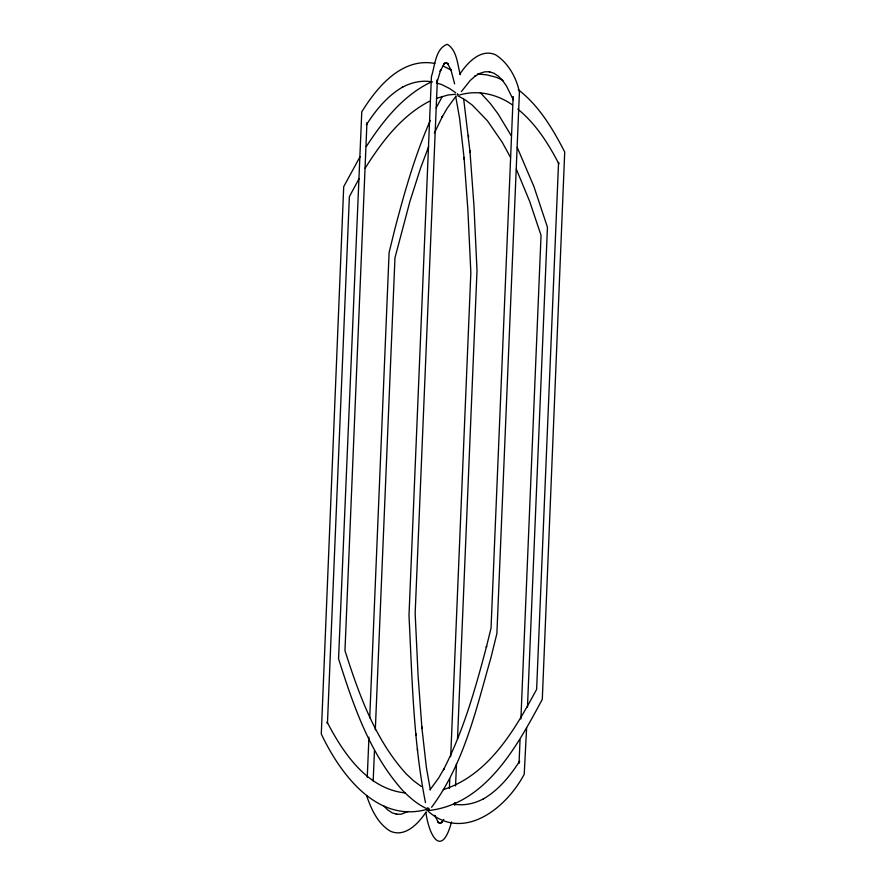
<?xml version="1.0" encoding="UTF-8"?>
<svg xmlns="http://www.w3.org/2000/svg" width="886" height="886" viewBox="0 0 886 886"><rect width="100%" height="100%" fill="white"/><g stroke="black" fill="none" stroke-linecap="round" stroke-linejoin="round"><path stroke-width="1.33" d="M367.269 777.21L368.941 737.163M369.739 717.826L389.109 252.444L395.067 228.3C404.636 191.686 415.069 155.094 430.308 120.374M373.183 781.02L374.457 750.652M375.31 729.942L394.968 257.815L409.941 201.344L420.717 167.709L428.647 146.633M449.379 788.474L449.778 778.794M450.697 756.666L470.843 272.589L467.897 210.203L464.042 157.387L464.22 159.236L459.612 118.458L455.659 96.175M454.751 805.308L454.872 802.539M455.559 785.96L456.478 763.843M457.508 738.968L477.011 270.485L473.955 205.63L469.901 150.498M520.038 739.71L519.063 763.2L519.606 761.207C510.126 775.97 498.663 790.09 483.269 798.973L483.723 798.696C474.553 803.613 463.865 806.094 453.521 804.045M520.902 718.978L541.036 235.322L529.618 201.266L516.339 169.204M526.605 727.927L524.224 774.176C506.836 807.445 464.076 842.608 428.171 811.321M527.469 707.172L547.448 227.237L533.915 186.558L517.258 147.497M437.163 81.434L437.374 79.541L415.157 613.411L418.103 675.797L421.957 728.613L421.78 726.764L426.387 767.542L430.341 789.825M457.397 94.038L457.176 94.968M436.765 83.085L440.763 69.861L440.143 71.412L444.34 63.371L443.609 64.412L445.669 62.696L444.894 63.139L446.932 62.961L446.167 62.773L448.172 64.146L447.474 63.327L451.362 70.692L450.797 69.329L454.651 83.86M451.539 821.931C441.76 858.39 429.145 836.373 425.911 812.473M434.361 133.133L442.546 116.221L441.992 117.273L447.397 107.937L455.936 96.253M457.63 94.082L458.228 94.636M436.145 107.959L442.269 96.496M428.647 808.076L427.761 809.239L426.21 809.494M360.048 156.7L343.702 186.669L321.286 733.996C339.77 773.024 375.941 822.651 425.568 809.715M359.14 178.54L349.372 196.648L327.443 723.53L327.144 722.145C343.391 753.322 367.38 789.038 405.489 792.981M443.753 819.373L441.66 822.629L442.391 821.588L440.331 823.304L441.106 822.861L439.068 823.039L439.833 823.227L437.828 821.854L438.526 822.673L434.638 815.308L435.203 816.67M366.328 146.544C383.029 120.817 403.208 95.179 431.56 81.833M365.143 168.207C381.667 142.004 401.314 115.878 429.367 101.281M459.845 74.125C467.21 62.917 480.699 48.176 495.595 54.788C508.221 62.851 516.582 77.846 519.418 92.222L496.891 633.556L490.933 657.7C476.214 708.999 464.087 763.787 431.571 807.301M426.155 811.875C418.79 823.083 405.301 837.824 390.405 831.212C377.68 823.637 371.134 808.951 366.582 795.517M461.351 91.612L470.211 80.493L475.417 75.897L474.752 76.44L479.858 73.361L484.863 71.799L489.736 71.766L489.061 71.677L493.801 73.161L498.386 76.163L502.827 80.681L502.207 79.973L506.471 85.986L513.249 99.73M430.064 789.747L438.603 778.063L444.008 768.727L443.454 769.779C463.566 730.872 475.439 688.411 486.602 646.259L486.314 647.367L491.032 628.185L513.16 96.696L513.382 99.897M429.3 808.984L428.514 809.416L426.454 808.442M426.875 810.402L427.761 809.239L427.462 807.855M408.18 811.41L401.136 814.201L396.263 814.234L396.939 814.323L392.199 812.839L387.614 809.837L384.059 806.216M436.388 98.368L448.061 94.99L455.349 94.27M443.277 789.636C489.072 774.873 515.12 729.256 536.628 689.352L558.557 162.47L558.601 163.345M459.369 95.046C477.421 89.586 497.245 94.149 512.44 104.913M429.599 810.446C486.768 803.358 517.69 744.96 542.298 699.331L564.714 152.004C552.886 128.946 539.098 105.788 518.299 89.707M477.344 73.959L486.813 74.845L496.16 77.259L501.908 79.718M434.849 63.449C401.923 57.236 377.17 86.917 361.776 111.824L338.552 658.763C353.392 705.544 369.839 754.185 403.363 791.22C410.096 797.832 417.306 804.178 425.911 808.22M432.479 81.955C422.135 79.906 411.447 82.387 402.277 87.304L402.731 87.027C387.337 95.909 375.874 110.03 366.394 124.793L366.937 122.8L344.964 650.678C358.963 694.303 374.911 739.378 406.198 773.888L413.552 780.743L421.337 786.469M429.057 810.048L427.761 809.239L428.049 810.624M436.433 82.93L441.693 84.558L449.556 88.5L455.692 92.775M443.011 65.985L451.129 70.049M457.94 95.876L464.663 99.531L472.448 105.257L487.411 120.762L502.218 142.269L510.535 157.431M517.778 109.111C535.731 123.608 548.356 143.565 558.856 163.855M480.301 92.598L490.467 103.684L498.165 114.039L511.067 135.414M425.468 802.616C413.219 741.084 412.178 677.978 408.989 615.515L431.416 76.55C434.96 66.284 435.292 48.298 447.341 44.3C457.154 50.38 457.342 64.512 460.31 74.679M463.699 99.276L470.067 152.359M468.417 135.281L468.594 137.197M415.933 733.641L416.099 735.502M417.406 748.803L417.583 750.719"/></g></svg>
